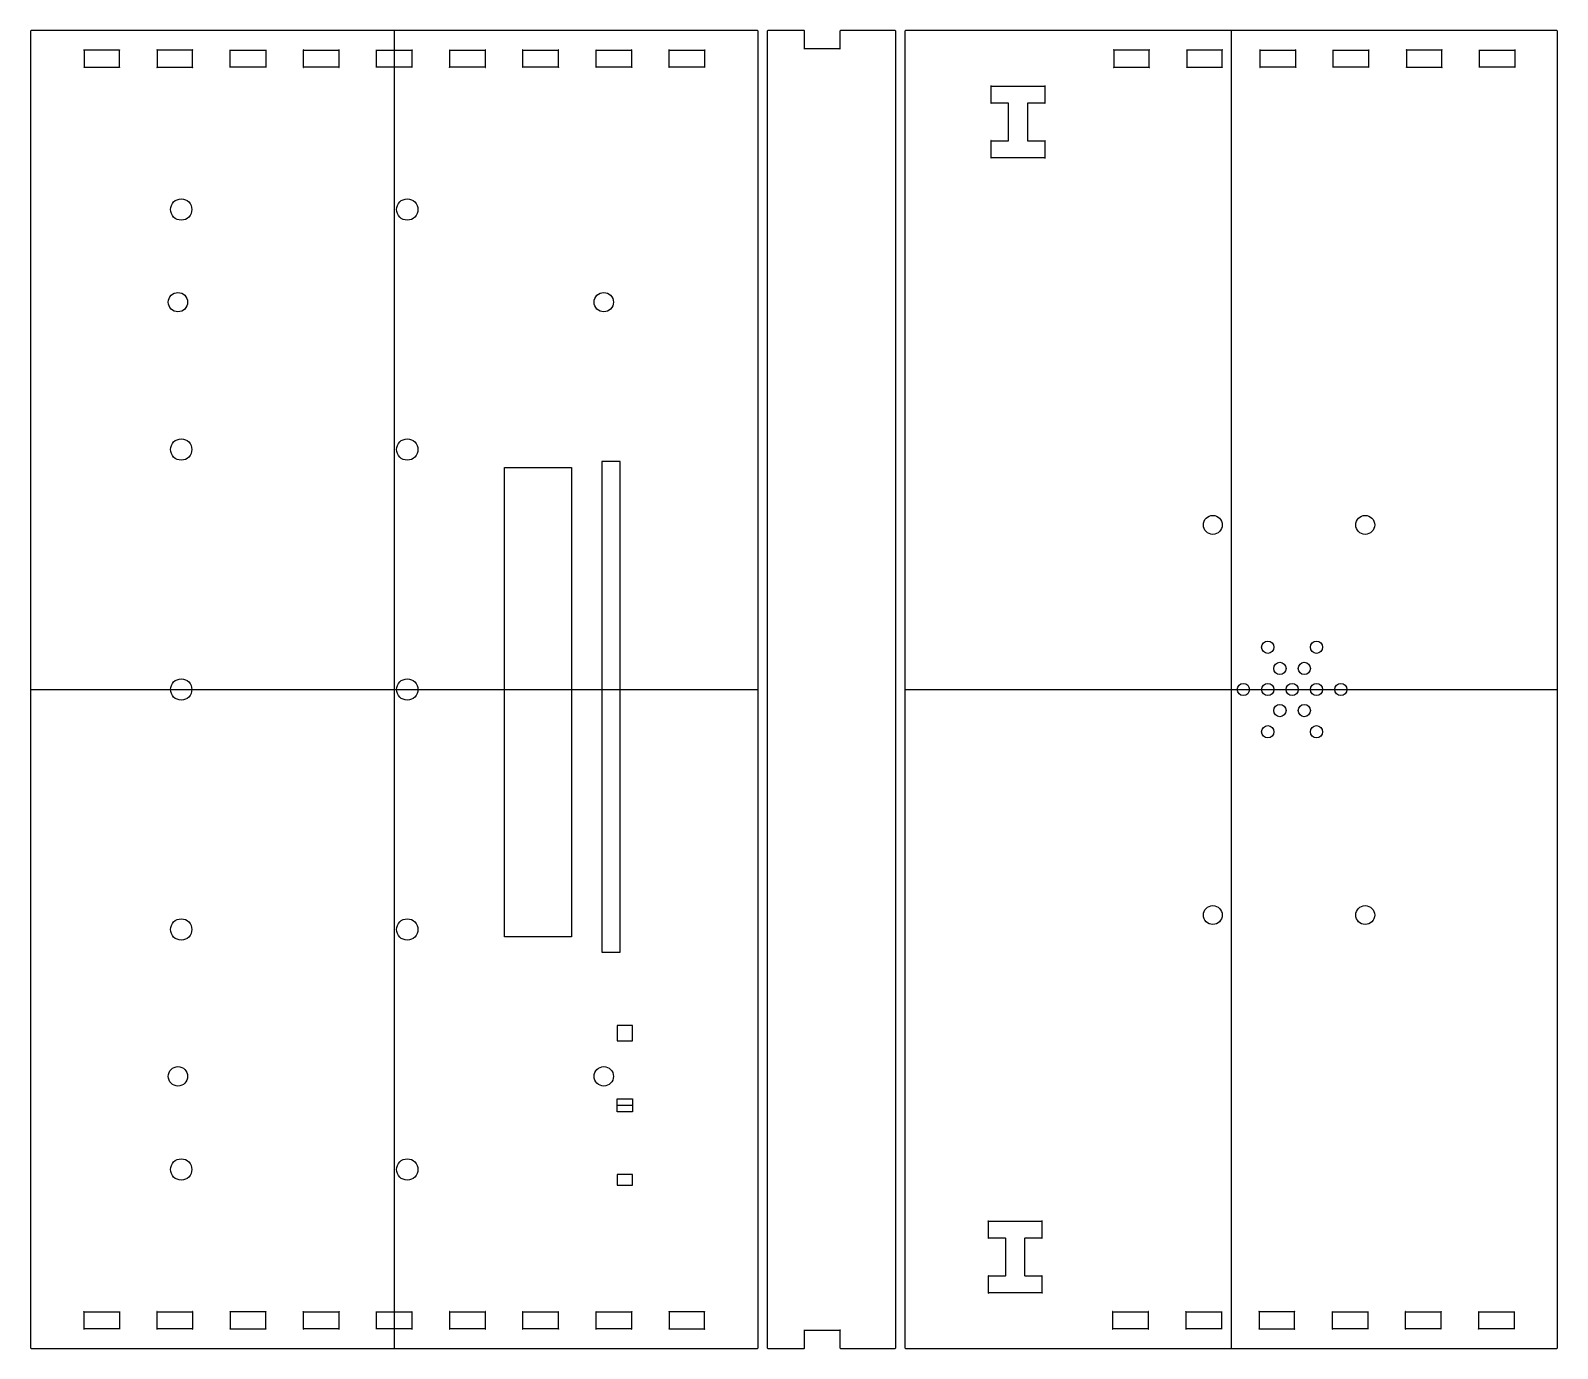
# Model space of a CAD drawing. Header units: millimetres. Extents: x 10 to 778, y 22 to 238.
# Drawn here: x 375 to 625.4, y 21.7 to 237.9 of the extents above; entities that cross this region are included whole.
import ezdxf

# ---------------------------------------------------------------- set-up
doc = ezdxf.new("R2010")
doc.units = ezdxf.units.MM
doc.layers.get('0').update_dxf_attribs({"linetype": 'CONTINUOUS'})

msp = doc.modelspace()

# ---------------------------------------------------------------- linework, layer by layer
for p, q in [((434.65, 237.9), (434.65, 21.7)), ((571.92, 237.9), (571.92, 21.7)), ((374.98, 129.8), (494.32, 129.8)), ((518.39, 129.8), (625.44, 129.8)), ((571.92, 129.8), (581.92, 129.8)), ((471.23, 61.59), (473.73, 61.59)), ((471.23, 50.26), (471.23, 48.51))]:
    msp.add_line(p, q)
for points in [[(374.98, 231.8), (374.98, 27.8), (374.98, 21.8), (374.98, 21.78), (375.01, 21.73), (375.06, 21.7), (375.08, 21.7), (378.08, 21.7), (491.21, 21.7), (494.22, 21.7), (494.23, 21.7), (494.29, 21.73), (494.32, 21.78), (494.32, 21.8), (494.32, 27.8), (494.32, 231.8), (494.32, 237.8), (494.32, 237.82), (494.29, 237.87), (494.23, 237.9), (494.22, 237.9), (491.21, 237.9), (378.08, 237.9), (375.08, 237.9), (375.06, 237.9), (375.01, 237.87), (374.98, 237.82), (374.98, 237.8)], [(495.82, 237.8), (495.82, 234.8), (495.82, 24.8), (495.82, 21.8), (495.82, 21.78), (495.84, 21.73), (495.9, 21.7), (495.92, 21.7), (501.86, 21.7), (501.87, 21.7), (501.93, 21.73), (501.95, 21.78), (501.95, 21.8), (501.95, 24.7), (507.75, 24.7), (507.75, 24.71), (507.77, 24.74), (507.79, 24.74), (507.8, 24.72), (507.76, 24.7), (507.75, 24.7), (507.75, 21.8), (507.75, 21.78), (507.79, 21.73), (507.84, 21.7), (507.86, 21.7), (513.8, 21.7), (516.79, 21.7), (516.81, 21.7), (516.87, 21.73), (516.89, 21.78), (516.89, 21.8), (516.89, 24.8), (516.89, 234.8), (516.89, 237.8), (516.89, 237.82), (516.87, 237.87), (516.81, 237.9), (516.79, 237.9), (513.8, 237.9), (507.86, 237.9), (507.84, 237.9), (507.79, 237.87), (507.75, 237.82), (507.75, 237.8), (507.75, 234.9), (501.95, 234.9), (501.94, 234.9), (501.91, 234.89), (501.92, 234.86), (501.94, 234.86), (501.95, 234.89), (501.95, 234.9), (501.95, 237.8), (501.95, 237.82), (501.93, 237.87), (501.87, 237.9), (501.86, 237.9), (495.92, 237.9), (495.9, 237.9), (495.84, 237.87), (495.82, 237.82)], [(518.48, 21.7), (518.5, 21.7), (625.34, 21.7), (625.36, 21.7), (625.41, 21.73), (625.44, 21.78), (625.44, 21.8), (625.44, 24.8), (625.44, 234.8), (625.44, 237.8), (625.44, 237.82), (625.41, 237.87), (625.36, 237.9), (625.34, 237.9), (518.5, 237.9), (518.48, 237.9), (518.42, 237.87), (518.39, 237.82), (518.39, 237.8), (518.39, 234.8), (518.39, 24.8), (518.39, 21.8), (518.39, 21.78), (518.42, 21.73)], [(389.56, 234.74), (389.55, 234.71), (389.55, 234.7), (386.65, 234.7), (383.75, 234.7), (383.73, 234.7), (383.7, 234.71), (383.71, 234.74), (383.73, 234.74), (383.75, 234.71), (383.75, 234.7), (383.75, 231.9), (383.73, 231.9), (383.7, 231.89), (383.71, 231.86), (383.73, 231.86), (383.75, 231.89), (383.75, 231.9), (389.55, 231.9), (389.55, 234.7), (389.56, 234.7), (389.59, 234.71), (389.58, 234.74)], [(395.73, 234.74), (395.71, 234.74), (395.7, 234.71), (395.74, 234.7), (395.75, 234.7), (395.75, 234.71)], [(401.59, 231.89), (401.56, 231.9), (401.55, 231.9), (401.55, 234.7), (398.65, 234.7), (395.75, 234.7), (395.75, 231.9), (401.55, 231.9), (401.55, 231.89), (401.56, 231.86), (401.59, 231.86)], [(401.55, 234.7), (401.56, 234.7), (401.59, 234.71), (401.59, 234.74), (401.56, 234.74), (401.55, 234.71)], [(407.75, 234.7), (410.65, 234.7), (413.55, 234.7), (413.55, 234.71), (413.56, 234.74), (413.59, 234.74), (413.59, 234.71), (413.56, 234.7), (413.55, 234.7), (413.55, 231.9), (407.75, 231.9), (407.74, 231.9), (407.7, 231.89), (407.71, 231.86), (407.73, 231.86), (407.75, 231.89), (407.75, 231.9)], [(407.73, 234.74), (407.71, 234.74), (407.7, 234.71), (407.74, 234.7), (407.75, 234.7), (407.75, 234.71)], [(419.75, 234.7), (419.75, 234.71), (419.73, 234.74), (419.71, 234.74), (419.7, 234.71), (419.74, 234.7)], [(422.64, 234.7), (425.55, 234.7), (425.55, 231.9), (419.75, 231.9), (419.74, 231.9), (419.7, 231.89), (419.71, 231.86), (419.73, 231.86), (419.75, 231.89), (419.75, 231.9), (419.75, 234.7)], [(425.58, 234.74), (425.56, 234.74), (425.55, 234.71), (425.55, 234.7), (425.56, 234.7), (425.59, 234.71)], [(431.73, 231.86), (431.75, 231.89), (431.75, 231.9), (431.75, 234.7), (431.74, 234.7), (431.71, 234.71), (431.71, 234.74), (431.73, 234.74), (431.75, 234.71), (431.75, 234.7), (434.65, 234.7), (437.55, 234.7), (437.55, 234.71), (437.56, 234.74), (437.59, 234.74), (437.59, 234.71), (437.56, 234.7), (437.55, 234.7), (437.55, 231.9), (431.75, 231.9), (431.74, 231.9), (431.71, 231.89), (431.71, 231.86)], [(449.55, 231.9), (443.75, 231.9), (443.75, 231.89), (443.73, 231.86), (443.71, 231.86), (443.71, 231.89), (443.74, 231.9), (443.75, 231.9), (443.75, 234.7), (443.74, 234.7), (443.71, 234.71), (443.71, 234.74), (443.73, 234.74), (443.75, 234.71), (443.75, 234.7), (446.65, 234.7), (449.55, 234.7), (449.56, 234.7), (449.59, 234.71), (449.58, 234.74), (449.56, 234.74), (449.55, 234.71), (449.55, 234.7)], [(455.73, 231.86), (455.75, 231.89), (455.75, 231.9), (455.75, 234.7), (455.75, 234.71), (455.73, 234.74), (455.71, 234.74), (455.7, 234.71), (455.74, 234.7), (455.75, 234.7), (458.65, 234.7), (461.55, 234.7), (461.56, 234.7), (461.59, 234.71), (461.59, 234.74), (461.56, 234.74), (461.55, 234.71), (461.55, 234.7), (461.55, 231.9), (461.56, 231.9), (461.59, 231.89), (461.59, 231.86), (461.56, 231.86), (461.55, 231.89), (461.55, 231.9), (455.75, 231.9), (455.74, 231.9), (455.7, 231.89), (455.71, 231.86)], [(470.65, 234.7), (473.55, 234.7), (473.55, 231.9), (473.56, 231.9), (473.59, 231.89), (473.59, 231.86), (473.56, 231.86), (473.55, 231.89), (473.55, 231.9), (467.75, 231.9), (467.74, 231.9), (467.71, 231.89), (467.71, 231.86), (467.73, 231.86), (467.75, 231.89), (467.75, 231.9), (467.75, 234.7), (467.74, 234.7), (467.71, 234.71), (467.71, 234.74), (467.73, 234.74), (467.75, 234.71), (467.75, 234.7)], [(473.56, 234.7), (473.59, 234.71), (473.59, 234.74), (473.56, 234.74), (473.55, 234.71), (473.55, 234.7)], [(479.73, 234.74), (479.71, 234.74), (479.7, 234.71), (479.74, 234.7), (479.75, 234.7), (479.75, 234.71)], [(482.65, 234.7), (485.55, 234.7), (485.55, 234.71), (485.56, 234.74), (485.58, 234.74), (485.59, 234.71), (485.56, 234.7), (485.55, 234.7), (485.55, 231.9), (479.75, 231.9), (479.75, 231.89), (479.73, 231.86), (479.71, 231.86), (479.7, 231.89), (479.74, 231.9), (479.75, 231.9), (479.75, 234.7)], [(507.8, 234.89), (507.76, 234.9), (507.75, 234.9), (507.75, 234.89), (507.77, 234.86), (507.79, 234.86)], [(552.63, 234.74), (552.63, 234.71), (552.66, 234.7), (552.67, 234.7), (552.67, 231.9), (555.57, 231.9), (558.47, 231.9), (558.47, 234.7), (552.67, 234.7), (552.67, 234.71), (552.65, 234.74)], [(558.47, 234.71), (558.47, 234.7), (558.48, 234.7), (558.51, 234.71), (558.51, 234.74), (558.48, 234.74)], [(564.63, 231.86), (564.65, 231.86), (564.67, 231.89), (564.67, 231.9), (567.57, 231.9), (570.47, 231.9), (570.47, 234.7), (570.48, 234.7), (570.51, 234.71), (570.5, 234.74), (570.48, 234.74), (570.47, 234.71), (570.47, 234.7), (564.67, 234.7), (564.67, 231.9), (564.66, 231.9), (564.63, 231.89)], [(564.66, 234.7), (564.67, 234.7), (564.67, 234.71), (564.65, 234.74), (564.63, 234.74), (564.63, 234.71)], [(576.65, 234.74), (576.63, 234.74), (576.63, 234.71), (576.66, 234.7), (576.67, 234.7), (582.47, 234.7), (582.47, 231.9), (582.48, 231.9), (582.51, 231.89), (582.51, 231.86), (582.48, 231.86), (582.47, 231.89), (582.47, 231.9), (579.57, 231.9), (576.67, 231.9), (576.67, 234.7), (576.67, 234.71)], [(582.51, 234.74), (582.48, 234.74), (582.47, 234.71), (582.47, 234.7), (582.48, 234.7), (582.51, 234.71)], [(588.66, 234.74), (588.63, 234.74), (588.63, 234.71), (588.66, 234.7), (588.67, 234.7), (588.67, 234.71)], [(588.67, 234.7), (594.47, 234.7), (594.47, 234.71), (594.48, 234.74), (594.51, 234.74), (594.51, 234.71), (594.48, 234.7), (594.47, 234.7), (594.47, 231.9), (594.47, 231.89), (594.48, 231.86), (594.51, 231.86), (594.51, 231.89), (594.48, 231.9), (594.47, 231.9), (591.57, 231.9), (588.67, 231.9)], [(600.66, 234.7), (600.67, 234.7), (600.67, 231.9), (603.57, 231.9), (606.47, 231.9), (606.47, 234.7), (600.67, 234.7), (600.67, 234.71), (600.65, 234.74), (600.63, 234.74), (600.62, 234.71)], [(606.47, 234.71), (606.47, 234.7), (606.48, 234.7), (606.51, 234.71), (606.51, 234.74), (606.48, 234.74)], [(618.51, 234.74), (618.48, 234.74), (618.47, 234.71), (618.47, 234.7), (618.47, 231.9), (618.47, 231.89), (618.48, 231.86), (618.51, 231.86), (618.51, 231.89), (618.48, 231.9), (618.47, 231.9), (615.57, 231.9), (612.67, 231.9), (612.67, 234.7), (612.66, 234.7), (612.63, 234.71), (612.63, 234.74), (612.65, 234.74), (612.67, 234.71), (612.67, 234.7), (618.47, 234.7), (618.48, 234.7), (618.51, 234.71)], [(389.55, 231.9), (389.55, 231.89), (389.56, 231.86), (389.58, 231.86), (389.59, 231.89), (389.56, 231.9)], [(395.73, 231.86), (395.75, 231.89), (395.75, 231.9), (395.74, 231.9), (395.7, 231.89), (395.71, 231.86)], [(413.55, 231.9), (413.55, 231.89), (413.56, 231.86), (413.59, 231.86), (413.59, 231.89), (413.56, 231.9)], [(425.58, 231.86), (425.59, 231.89), (425.56, 231.9), (425.55, 231.9), (425.55, 231.89), (425.56, 231.86)], [(437.55, 231.9), (437.55, 231.89), (437.56, 231.86), (437.59, 231.86), (437.59, 231.89), (437.56, 231.9)], [(449.58, 231.86), (449.59, 231.89), (449.56, 231.9), (449.55, 231.9), (449.55, 231.89), (449.56, 231.86)], [(485.56, 231.9), (485.55, 231.9), (485.55, 231.89), (485.56, 231.86), (485.58, 231.86), (485.59, 231.89)], [(552.67, 231.89), (552.67, 231.9), (552.66, 231.9), (552.63, 231.89), (552.63, 231.86), (552.65, 231.86)], [(558.48, 231.9), (558.47, 231.9), (558.47, 231.89), (558.48, 231.86), (558.51, 231.86), (558.51, 231.89)], [(570.48, 231.9), (570.47, 231.9), (570.47, 231.89), (570.48, 231.86), (570.5, 231.86), (570.51, 231.89)], [(576.63, 231.89), (576.63, 231.86), (576.65, 231.86), (576.67, 231.89), (576.67, 231.9), (576.66, 231.9)], [(588.63, 231.89), (588.63, 231.86), (588.66, 231.86), (588.67, 231.89), (588.67, 231.9), (588.66, 231.9)], [(600.62, 231.89), (600.63, 231.86), (600.65, 231.86), (600.67, 231.89), (600.67, 231.9), (600.66, 231.9)], [(606.48, 231.86), (606.51, 231.86), (606.51, 231.89), (606.48, 231.9), (606.47, 231.9), (606.47, 231.89)], [(612.67, 231.89), (612.67, 231.9), (612.66, 231.9), (612.63, 231.89), (612.63, 231.86), (612.65, 231.86)], [(532.54, 228.8), (536.95, 228.8), (541.35, 228.8), (541.35, 226), (541.35, 225.99), (541.36, 225.96), (541.38, 225.96), (541.39, 225.99), (541.36, 226), (541.35, 226), (538.59, 226), (538.58, 226), (538.52, 225.97), (538.49, 225.92), (538.49, 225.9), (538.49, 219.9), (538.49, 219.88), (538.52, 219.83), (538.58, 219.8), (538.59, 219.8), (541.35, 219.8), (541.36, 219.8), (541.39, 219.81), (541.38, 219.84), (541.36, 219.84), (541.35, 219.81), (541.35, 219.8), (541.35, 217), (532.54, 217), (532.54, 216.99), (532.53, 216.96), (532.51, 216.96), (532.5, 216.99), (532.53, 217), (532.54, 217), (532.54, 219.8), (535.29, 219.8), (535.31, 219.8), (535.37, 219.83), (535.39, 219.88), (535.39, 219.9), (535.39, 225.9), (535.39, 225.92), (535.37, 225.97), (535.31, 226), (535.29, 226), (532.54, 226), (532.54, 228.8), (532.54, 228.81), (532.53, 228.84), (532.51, 228.84), (532.5, 228.82), (532.53, 228.8)], [(541.35, 228.8), (541.36, 228.8), (541.39, 228.82), (541.38, 228.84), (541.36, 228.84), (541.35, 228.81)], [(532.54, 226), (532.53, 226), (532.5, 225.99), (532.51, 225.96), (532.53, 225.96), (532.54, 225.99)], [(532.53, 219.84), (532.51, 219.84), (532.5, 219.81), (532.53, 219.8), (532.54, 219.8), (532.54, 219.81)], [(541.35, 216.99), (541.36, 216.96), (541.38, 216.96), (541.39, 216.99), (541.36, 217), (541.35, 217)], [(463.71, 166.22), (463.71, 89.22), (452.71, 89.22), (452.71, 166.22)], [(468.71, 86.72), (471.71, 86.72), (471.71, 167.22), (468.71, 167.22)], [(473.73, 74.69), (471.23, 74.69), (471.23, 72.14), (473.73, 72.14)], [(471.23, 62.63), (473.73, 62.63), (473.73, 60.51), (471.23, 60.51)], [(471.23, 48.51), (473.73, 48.51), (473.73, 50.26), (471.23, 50.26)], [(538.14, 33.6), (540.89, 33.6), (540.9, 33.6), (540.93, 33.61), (540.93, 33.64), (540.91, 33.64), (540.89, 33.61), (540.89, 33.6), (540.89, 30.8), (540.9, 30.8), (540.93, 30.79), (540.93, 30.76), (540.91, 30.76), (540.89, 30.79), (540.89, 30.8), (536.49, 30.8), (532.1, 30.8), (532.08, 30.8), (532.05, 30.79), (532.06, 30.76), (532.08, 30.76), (532.1, 30.79), (532.1, 30.8), (532.1, 33.6), (534.84, 33.6), (534.86, 33.6), (534.91, 33.63), (534.95, 33.68), (534.95, 33.7), (534.95, 39.7), (534.95, 39.72), (534.91, 39.77), (534.86, 39.8), (534.84, 39.8), (532.1, 39.8), (532.08, 39.8), (532.05, 39.79), (532.06, 39.76), (532.08, 39.76), (532.1, 39.79), (532.1, 39.8), (532.1, 42.6), (532.08, 42.6), (532.05, 42.62), (532.06, 42.64), (532.08, 42.64), (532.1, 42.61), (532.1, 42.6), (540.89, 42.6), (540.89, 39.8), (540.89, 39.79), (540.91, 39.76), (540.93, 39.76), (540.93, 39.79), (540.9, 39.8), (540.89, 39.8), (538.14, 39.8), (538.13, 39.8), (538.07, 39.77), (538.04, 39.72), (538.04, 39.7), (538.04, 33.7), (538.04, 33.68), (538.07, 33.63), (538.13, 33.6)], [(540.89, 42.6), (540.9, 42.6), (540.93, 42.62), (540.93, 42.64), (540.91, 42.64), (540.89, 42.61)], [(532.1, 33.6), (532.1, 33.61), (532.08, 33.64), (532.06, 33.64), (532.05, 33.61), (532.08, 33.6)], [(386.65, 24.9), (383.75, 24.9), (383.75, 27.7), (383.73, 27.7), (383.7, 27.72), (383.71, 27.74), (383.73, 27.74), (383.75, 27.71), (383.75, 27.7), (389.55, 27.7), (389.55, 24.9), (389.55, 24.89), (389.56, 24.86), (389.58, 24.86), (389.59, 24.89), (389.56, 24.9), (389.55, 24.9)], [(389.56, 27.74), (389.55, 27.71), (389.55, 27.7), (389.56, 27.7), (389.59, 27.72), (389.58, 27.74)], [(401.55, 24.9), (398.65, 24.9), (395.75, 24.9), (395.75, 27.7), (395.75, 27.71), (395.73, 27.74), (395.71, 27.74), (395.7, 27.72), (395.74, 27.7), (395.75, 27.7), (401.55, 27.7)], [(401.59, 27.72), (401.59, 27.74), (401.56, 27.74), (401.55, 27.71), (401.55, 27.7), (401.56, 27.7)], [(407.75, 27.71), (407.73, 27.74), (407.71, 27.74), (407.7, 27.72), (407.74, 27.7), (407.75, 27.7), (407.75, 24.9), (410.65, 24.9), (413.55, 24.9), (413.55, 27.7), (413.56, 27.7), (413.59, 27.72), (413.59, 27.74), (413.56, 27.74), (413.55, 27.71), (413.55, 27.7), (407.75, 27.7)], [(425.55, 24.89), (425.56, 24.86), (425.58, 24.86), (425.59, 24.89), (425.56, 24.9), (425.55, 24.9), (422.64, 24.9), (419.75, 24.9), (419.75, 27.7), (419.74, 27.7), (419.7, 27.72), (419.71, 27.74), (419.73, 27.74), (419.75, 27.71), (419.75, 27.7), (425.55, 27.7), (425.55, 27.71), (425.56, 27.74), (425.58, 27.74), (425.59, 27.72), (425.56, 27.7), (425.55, 27.7), (425.55, 24.9)], [(434.65, 24.9), (431.75, 24.9), (431.74, 24.9), (431.71, 24.89), (431.71, 24.86), (431.73, 24.86), (431.75, 24.89), (431.75, 24.9), (431.75, 27.7), (431.75, 27.71), (431.73, 27.74), (431.71, 27.74), (431.71, 27.72), (431.74, 27.7), (431.75, 27.7), (437.55, 27.7), (437.56, 27.7), (437.59, 27.72), (437.59, 27.74), (437.56, 27.74), (437.55, 27.71), (437.55, 27.7), (437.55, 24.9)], [(443.71, 27.74), (443.71, 27.72), (443.74, 27.7), (443.75, 27.7), (443.75, 27.71), (443.73, 27.74)], [(443.75, 27.7), (449.55, 27.7), (449.55, 24.9), (446.65, 24.9), (443.75, 24.9)], [(449.56, 27.7), (449.59, 27.72), (449.58, 27.74), (449.56, 27.74), (449.55, 27.71), (449.55, 27.7)], [(455.73, 24.86), (455.75, 24.89), (455.75, 24.9), (455.75, 27.7), (455.74, 27.7), (455.7, 27.72), (455.71, 27.74), (455.73, 27.74), (455.75, 27.71), (455.75, 27.7), (461.55, 27.7), (461.55, 24.9), (461.56, 24.9), (461.59, 24.89), (461.59, 24.86), (461.56, 24.86), (461.55, 24.89), (461.55, 24.9), (458.65, 24.9), (455.75, 24.9), (455.74, 24.9), (455.7, 24.89), (455.71, 24.86)], [(461.55, 27.71), (461.55, 27.7), (461.56, 27.7), (461.59, 27.72), (461.59, 27.74), (461.56, 27.74)], [(470.65, 24.9), (467.75, 24.9), (467.74, 24.9), (467.71, 24.89), (467.71, 24.86), (467.73, 24.86), (467.75, 24.89), (467.75, 24.9), (467.75, 27.7), (467.75, 27.71), (467.73, 27.74), (467.71, 27.74), (467.71, 27.72), (467.74, 27.7), (467.75, 27.7), (473.55, 27.7), (473.55, 27.71), (473.56, 27.74), (473.59, 27.74), (473.59, 27.72), (473.56, 27.7), (473.55, 27.7), (473.55, 24.9)], [(485.58, 24.86), (485.59, 24.89), (485.56, 24.9), (485.55, 24.9), (485.55, 27.7), (485.56, 27.7), (485.59, 27.72), (485.58, 27.74), (485.56, 27.74), (485.55, 27.71), (485.55, 27.7), (479.75, 27.7), (479.75, 24.9), (479.75, 24.89), (479.73, 24.86), (479.71, 24.86), (479.7, 24.89), (479.74, 24.9), (479.75, 24.9), (482.65, 24.9), (485.55, 24.9), (485.55, 24.89), (485.56, 24.86)], [(479.75, 27.7), (479.75, 27.71), (479.73, 27.74), (479.71, 27.74), (479.7, 27.72), (479.74, 27.7)], [(558.36, 27.72), (558.36, 27.74), (558.33, 27.74), (558.32, 27.71), (558.32, 27.7), (558.32, 24.9), (552.52, 24.9), (552.51, 24.9), (552.48, 24.89), (552.48, 24.86), (552.5, 24.86), (552.52, 24.89), (552.52, 24.9), (552.52, 27.7), (552.52, 27.71), (552.5, 27.74), (552.48, 27.74), (552.48, 27.72), (552.51, 27.7), (552.52, 27.7), (555.42, 27.7), (558.32, 27.7), (558.33, 27.7)], [(570.33, 24.9), (570.32, 24.9), (564.52, 24.9), (564.52, 27.7), (564.51, 27.7), (564.48, 27.72), (564.48, 27.74), (564.5, 27.74), (564.52, 27.71), (564.52, 27.7), (567.42, 27.7), (570.32, 27.7), (570.33, 27.7), (570.36, 27.72), (570.36, 27.74), (570.33, 27.74), (570.32, 27.71), (570.32, 27.7), (570.32, 24.9), (570.32, 24.89), (570.33, 24.86), (570.36, 24.86), (570.36, 24.89)], [(576.48, 27.74), (576.48, 27.72), (576.51, 27.7), (576.52, 27.7), (576.52, 27.71), (576.5, 27.74)], [(582.32, 24.89), (582.33, 24.86), (582.36, 24.86), (582.36, 24.89), (582.33, 24.9), (582.32, 24.9), (582.32, 27.7), (579.42, 27.7), (576.52, 27.7), (576.52, 24.9), (576.52, 24.89), (576.5, 24.86), (576.48, 24.86), (576.48, 24.89), (576.51, 24.9), (576.52, 24.9), (582.32, 24.9)], [(582.32, 27.71), (582.32, 27.7), (582.33, 27.7), (582.36, 27.72), (582.36, 27.74), (582.33, 27.74)], [(588.48, 27.72), (588.51, 27.7), (588.52, 27.7), (591.42, 27.7), (594.32, 27.7), (594.32, 24.9), (588.52, 24.9), (588.52, 27.7), (588.52, 27.71), (588.5, 27.74), (588.48, 27.74)], [(594.33, 27.7), (594.36, 27.72), (594.36, 27.74), (594.33, 27.74), (594.32, 27.71), (594.32, 27.7)], [(600.52, 27.7), (600.52, 27.71), (600.5, 27.74), (600.48, 27.74), (600.48, 27.72), (600.51, 27.7)], [(603.42, 27.7), (606.32, 27.7), (606.32, 27.71), (606.33, 27.74), (606.35, 27.74), (606.36, 27.72), (606.33, 27.7), (606.32, 27.7), (606.32, 24.9), (606.33, 24.9), (606.36, 24.89), (606.35, 24.86), (606.33, 24.86), (606.32, 24.89), (606.32, 24.9), (600.52, 24.9), (600.52, 27.7)], [(612.51, 27.7), (612.52, 27.7), (612.52, 27.71), (612.5, 27.74), (612.48, 27.74), (612.48, 27.72)], [(618.33, 24.9), (618.32, 24.9), (612.52, 24.9), (612.52, 24.89), (612.5, 24.86), (612.48, 24.86), (612.48, 24.89), (612.51, 24.9), (612.52, 24.9), (612.52, 27.7), (615.42, 27.7), (618.32, 27.7), (618.32, 24.9), (618.32, 24.89), (618.34, 24.86), (618.36, 24.86), (618.36, 24.89)], [(618.36, 27.72), (618.36, 27.74), (618.34, 27.74), (618.32, 27.71), (618.32, 27.7), (618.33, 27.7)], [(383.75, 24.9), (383.73, 24.9), (383.7, 24.89), (383.71, 24.86), (383.73, 24.86), (383.75, 24.89)], [(395.75, 24.9), (395.74, 24.9), (395.7, 24.89), (395.71, 24.86), (395.73, 24.86), (395.75, 24.89)], [(401.56, 24.86), (401.59, 24.86), (401.59, 24.89), (401.56, 24.9), (401.55, 24.9), (401.55, 24.89)], [(407.74, 24.9), (407.7, 24.89), (407.71, 24.86), (407.73, 24.86), (407.75, 24.89), (407.75, 24.9)], [(413.56, 24.86), (413.59, 24.86), (413.59, 24.89), (413.56, 24.9), (413.55, 24.9), (413.55, 24.89)], [(419.75, 24.89), (419.75, 24.9), (419.74, 24.9), (419.7, 24.89), (419.71, 24.86), (419.73, 24.86)], [(437.59, 24.86), (437.59, 24.89), (437.56, 24.9), (437.55, 24.9), (437.55, 24.89), (437.56, 24.86)], [(443.71, 24.89), (443.71, 24.86), (443.73, 24.86), (443.75, 24.89), (443.75, 24.9), (443.74, 24.9)], [(449.55, 24.9), (449.55, 24.89), (449.56, 24.86), (449.58, 24.86), (449.59, 24.89), (449.56, 24.9)], [(473.56, 24.9), (473.55, 24.9), (473.55, 24.89), (473.56, 24.86), (473.59, 24.86), (473.59, 24.89)], [(501.92, 24.74), (501.91, 24.72), (501.94, 24.7), (501.95, 24.7), (501.95, 24.71), (501.94, 24.74)], [(558.32, 24.89), (558.33, 24.86), (558.36, 24.86), (558.36, 24.89), (558.33, 24.9), (558.32, 24.9)], [(564.51, 24.9), (564.48, 24.89), (564.48, 24.86), (564.5, 24.86), (564.52, 24.89), (564.52, 24.9)], [(588.52, 24.89), (588.52, 24.9), (588.51, 24.9), (588.48, 24.89), (588.48, 24.86), (588.5, 24.86)], [(594.32, 24.89), (594.33, 24.86), (594.36, 24.86), (594.36, 24.89), (594.33, 24.9), (594.32, 24.9)], [(600.48, 24.86), (600.5, 24.86), (600.52, 24.89), (600.52, 24.9), (600.51, 24.9), (600.48, 24.89)]]:
    msp.add_lwpolyline(points, close=True)
for centre, radius in [((399.69, 208.54), 1.75), ((436.77, 208.54), 1.75), ((399.16, 193.34), 1.59), ((469.01, 193.34), 1.59), ((399.69, 169.17), 1.75), ((436.77, 169.17), 1.75), ((568.91, 156.8), 1.55), ((593.91, 156.8), 1.55), ((577.92, 136.73), 1), ((585.92, 136.73), 1), ((579.92, 133.26), 1), ((583.92, 133.26), 1), ((399.69, 129.8), 1.75), ((436.77, 129.8), 1.75), ((573.92, 129.8), 1), ((577.92, 129.8), 1), ((581.92, 129.8), 1), ((581.92, 129.8), 1), ((581.92, 129.8), 1), ((581.92, 129.8), 1), ((581.92, 129.8), 1), ((581.92, 129.8), 1), ((585.92, 129.8), 1), ((589.92, 129.8), 1), ((579.92, 126.34), 1), ((583.92, 126.34), 1), ((577.92, 122.87), 1), ((585.92, 122.87), 1), ((568.91, 92.8), 1.55), ((593.91, 92.8), 1.55), ((399.69, 90.43), 1.75), ((436.77, 90.43), 1.75), ((399.16, 66.34), 1.59), ((469.01, 66.34), 1.59), ((399.69, 51.06), 1.75), ((436.77, 51.06), 1.75)]:
    msp.add_circle(centre, radius)

doc.saveas('drawing.dxf')
